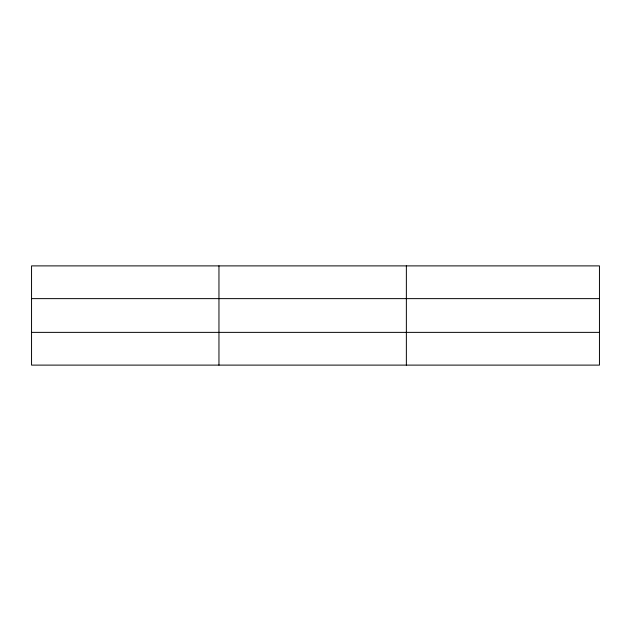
<?xml version="1.0" encoding="UTF-8"?>
<svg xmlns="http://www.w3.org/2000/svg" width="631" height="631" viewBox="0 0 631 631"><rect width="100%" height="100%" fill="white"/><g stroke="black" fill="none" stroke-linecap="round" stroke-linejoin="round"><path stroke-width="0.95" d="M218.957 365.112L218.957 265.888M406.364 365.112L406.364 265.888M599.45 298.629L599.45 265.888L31.55 265.888L31.55 365.112L599.45 365.112L599.45 298.629L31.55 298.629M31.55 332.371L599.45 332.371"/></g></svg>
